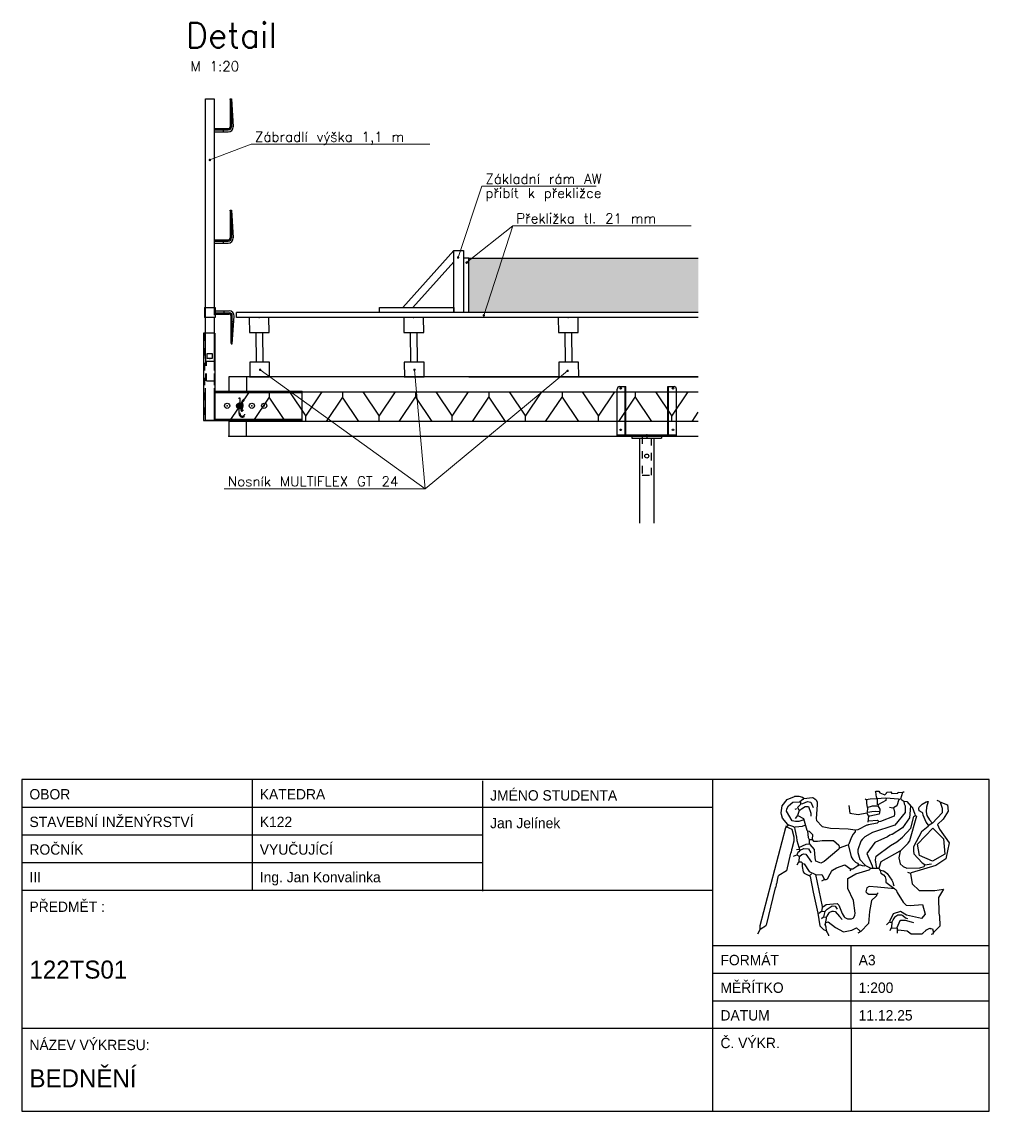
# Model space of a CAD drawing. Header units: millimetres. Extents: x -3518363 to 3223740, y -1530229 to 774657.
# Drawn here: x 2242630 to 2264570, y -25302 to -590 of the extents above; entities that cross this region are included whole.
import ezdxf
from ezdxf.enums import TextEntityAlignment as Align

# ---------------------------------------------------------------- set-up
doc = ezdxf.new("R2010")
doc.units = ezdxf.units.MM
doc.header["$LTSCALE"] = 15
doc.header["$MEASUREMENT"] = 0
doc.linetypes.add('102', pattern=[50.8, 31.75, -6.35, 6.35, -6.35])
doc.linetypes.add('104', pattern=[4, 2, -2])
doc.layers.get('0').update_dxf_attribs({"linetype": 'CONTINUOUS'})
for name, color, linetype, lineweight in [('Hatch', 7, 'CONTINUOUS', 15), ('texty', 255, 'CONTINUOUS', 15), ('Tlustá', 7, 'CONTINUOUS', 30)]:
    doc.layers.add(name, color=color, linetype=linetype, lineweight=lineweight)
for name, color, linetype in [('PERI_AXIS', 1, '102'), ('PERI_Blocktext', 22, 'CONTINUOUS'), ('PERI_MULTIFLEX_Accessories', 252, 'CONTINUOUS'), ('PERI_MULTIFLEX_GT24-Girder', 42, 'CONTINUOUS'), ('PERI_MULTIFLEX_Prop', 8, 'CONTINUOUS'), ('RAMECEK', 7, 'CONTINUOUS')]:
    doc.layers.add(name, color=color, linetype=linetype)
doc.layers.add('PERI_HELPLINE', color=140, linetype='CONTINUOUS', plot=False)
doc.layers.add('PERI_HIDDEN', color=30, linetype='104', plot=False)
doc.styles.add('PERI-Blocktxt', font='arial.ttf')
doc.styles.add('PERI-txt-arial', font='arial.ttf')
doc.styles.add('ROMAN', font='roman')
doc.styles.get("Standard").update_dxf_attribs({"font": 'txt.shx'})

# ---------------------------------------------------------------- blocks, each defined once
blk = doc.blocks.new('116292c')
at = {"color": 0, "linetype": 'ByBlock'}
for p, q in [((-17.5, 206), (-17.5, 1050)), ((-17.5, 1050), (17.5, 1050)), ((17.5, 1050), (17.5, 206)), ((82.5, 1050), (87.5, 1050)), ((82.5, 1047.5), (82.5, 938)), ((87.5, 1050), (95.5, 938)), ((87.5, 1047.5), (87.5, 938)), ((17.5, 930), (74.5, 930)), ((17.5, 925), (74.5, 925)), ((17.5, 917), (74.5, 917)), ((82.5, 600), (87.5, 600)), ((82.5, 597.5), (82.5, 488)), ((87.5, 600), (95.5, 488)), ((87.5, 597.5), (87.5, 488)), ((17.5, 480), (74.5, 480)), ((17.5, 475), (74.5, 475)), ((17.5, 467), (74.5, 467)), ((-21.5, 206), (-21.5, 166)), ((-21.5, 206), (21.5, 206)), ((21.5, 206), (21.5, 166)), ((21.5, 193), (78.5, 193)), ((21.5, 185), (78.5, 185)), ((21.5, 180), (78.5, 180)), ((21.5, 166), (-21.5, 166)), ((-17.5, 0), (-17.5, 166)), ((17.5, 166), (17.5, 0)), ((86.5, 62.5), (86.5, 172)), ((91.5, 60), (99.5, 172)), ((91.5, 62.5), (91.5, 172)), ((86.5, 60), (91.5, 60)), ((-17.5, -250), (-17.5, -120)), ((17.5, -120), (17.5, -250)), ((17.5, -250), (-17.5, -250))]:
    blk.add_line(p, q, dxfattribs=at)
at = {"color": 0, "linetype": 'ByBlock', "flags": 128}
for points in [[(82.5, 1047.5), (82.5, 1047.6), (82.5, 1047.8), (82.5, 1047.9), (82.5, 1048), (82.5, 1048.2), (82.5, 1048.3), (82.5, 1048.4), (82.5, 1048.6), (82.5, 1048.7), (82.5, 1048.8), (82.5, 1048.9), (82.5, 1049), (82.5, 1049.1), (82.5, 1049.2), (82.5, 1049.3), (82.5, 1049.4), (82.5, 1049.5), (82.5, 1049.6), (82.5, 1049.7), (82.5, 1049.8), (82.5, 1049.8), (82.5, 1049.9), (82.5, 1049.9), (82.5, 1050)], [(87.5, 1050), (87.5, 1049.9), (87.5, 1049.9), (87.5, 1049.8), (87.5, 1049.8), (87.5, 1049.7), (87.5, 1049.6), (87.5, 1049.5), (87.5, 1049.4), (87.5, 1049.3), (87.5, 1049.2), (87.5, 1049.1), (87.5, 1049), (87.5, 1048.9), (87.5, 1048.8), (87.5, 1048.7), (87.5, 1048.6), (87.5, 1048.4), (87.5, 1048.3), (87.5, 1048.2), (87.5, 1048), (87.5, 1047.9), (87.5, 1047.8), (87.5, 1047.6), (87.5, 1047.5)], [(82.5, 597.5), (82.5, 597.6), (82.5, 597.8), (82.5, 597.9), (82.5, 598), (82.5, 598.2), (82.5, 598.3), (82.5, 598.4), (82.5, 598.6), (82.5, 598.7), (82.5, 598.8), (82.5, 598.9), (82.5, 599), (82.5, 599.1), (82.5, 599.2), (82.5, 599.3), (82.5, 599.4), (82.5, 599.5), (82.5, 599.6), (82.5, 599.7), (82.5, 599.8), (82.5, 599.8), (82.5, 599.9), (82.5, 599.9), (82.5, 600)], [(87.5, 600), (87.5, 599.9), (87.5, 599.9), (87.5, 599.8), (87.5, 599.8), (87.5, 599.7), (87.5, 599.6), (87.5, 599.5), (87.5, 599.4), (87.5, 599.3), (87.5, 599.2), (87.5, 599.1), (87.5, 599), (87.5, 598.9), (87.5, 598.8), (87.5, 598.7), (87.5, 598.6), (87.5, 598.4), (87.5, 598.3), (87.5, 598.2), (87.5, 598), (87.5, 597.9), (87.5, 597.8), (87.5, 597.6), (87.5, 597.5)], [(86.5, 62.5), (86.5, 62.4), (86.5, 62.2), (86.5, 62.1), (86.5, 62), (86.5, 61.8), (86.5, 61.7), (86.5, 61.6), (86.5, 61.4), (86.5, 61.3), (86.5, 61.2), (86.5, 61.1), (86.5, 61), (86.5, 60.9), (86.5, 60.8), (86.5, 60.7), (86.5, 60.6), (86.5, 60.5), (86.5, 60.4), (86.5, 60.3), (86.5, 60.2), (86.5, 60.2), (86.5, 60.1), (86.5, 60.1), (86.5, 60)], [(91.5, 60), (91.5, 60.1), (91.5, 60.1), (91.5, 60.2), (91.5, 60.2), (91.5, 60.3), (91.5, 60.4), (91.5, 60.5), (91.5, 60.6), (91.5, 60.7), (91.5, 60.8), (91.5, 60.9), (91.5, 61), (91.5, 61.1), (91.5, 61.2), (91.5, 61.3), (91.5, 61.4), (91.5, 61.6), (91.5, 61.7), (91.5, 61.8), (91.5, 62), (91.5, 62.1), (91.5, 62.2), (91.5, 62.4), (91.5, 62.5)]]:
    blk.add_lwpolyline(points, dxfattribs=at)
at = {"color": 0, "linetype": 'ByBlock'}
for centre, radius, start, end in [((74.5, 938), 21, 270, 0), ((74.5, 938), 8, 270, 0), ((74.5, 938), 13, 270, 0), ((74.5, 488), 21, 270, 0), ((74.5, 488), 8, 270, 0), ((74.5, 488), 13, 270, 0), ((78.5, 172), 21, 0, 90), ((78.5, 172), 13, 0, 90), ((78.5, 172), 8, 0, 90)]:
    blk.add_arc(centre, radius, start, end, dxfattribs=at)
at = {"layer": 'PERI_AXIS'}
for p, q in [((82.5, 1000), (91.1, 1000)), ((54.5, 930), (54.5, 917)), ((82.5, 960), (93.9, 960)), ((82.5, 550), (91.1, 550)), ((82.5, 510), (93.9, 510)), ((54.5, 480), (54.5, 467)), ((58.5, 180), (58.5, 193)), ((86.5, 150), (97.9, 150)), ((86.5, 110), (95.1, 110))]:
    blk.add_line(p, q, dxfattribs=at)
at = {"layer": 'PERI_HELPLINE'}
blk.add_point((0, 0), dxfattribs=at)
at = {"layer": 'PERI_HIDDEN'}
for p, q in [((-19, 206), (-19, 166)), ((-17.5, 166), (-17.5, 206)), ((17.5, 206), (17.5, 166)), ((19, 206), (19, 166)), ((-17.5, 0), (-17.5, -120)), ((-10, 20), (10, 20)), ((-10, 0), (-10, 20)), ((10, 0), (-10, 0)), ((10, 20), (10, 0)), ((17.5, 0), (17.5, -120)), ((-12.5, -90), (-12.5, -10)), ((-12.5, -10), (21.5, -10)), ((21.5, -90), (21.5, -10)), ((-12.5, -90), (21.5, -90))]:
    blk.add_line(p, q, dxfattribs=at)
at = {"color": 0, "linetype": 'ByBlock', "style": 'PERI-txt-arial'}
for tag, flags in [('ART', 3), ('Faktor', 9)]:
    blk.add_attdef(tag, (0, 0), '', height=1, dxfattribs=dict(at, flags=flags))
at = {"layer": 'PERI_Blocktext', "style": 'PERI-Blocktxt', "flags": 8}
blk.add_attdef('Blocktext', text='', height=80, rotation=90, dxfattribs=at).set_placement((-150, 500), align=Align.MIDDLE_CENTER)
blk = doc.blocks.new('027890v')
at = {"color": 0, "linetype": 'ByBlock'}
for p, q in [((-120, -6), (-120, 185)), ((-110, 195), (-85, 195)), ((-88, 0), (-88, 195)), ((-85, 0), (-85, 195)), ((85, 195), (110, 195)), ((85, 0), (85, 195)), ((88, 0), (88, 195)), ((120, -6), (120, 185)), ((-120, 0), (120, 0)), ((-120, -6), (120, -6))]:
    blk.add_line(p, q, dxfattribs=at).dxf.unprotected_set("ltscale", 0)
for centre in [(-106, 188), (106, 188), (-106, 20), (106, 20)]:
    blk.add_circle(centre, 3.25, dxfattribs=at).dxf.unprotected_set("ltscale", 0)
for centre, start, end in [((-110, 185), 90, 180), ((110, 185), 0, 90)]:
    blk.add_arc(centre, 10, start, end, dxfattribs=at).dxf.unprotected_set("ltscale", 0)
at = {"layer": 'PERI_HELPLINE'}
for p, q in [((-105, -6), (-105, 0)), ((105, -6), (105, 0))]:
    blk.add_line(p, q, dxfattribs=at)
for p in [(0, 0), (0, -6)]:
    blk.add_point(p, dxfattribs=at)
at = {"layer": 'PERI_HIDDEN'}
for p, q in [((-18.7, -6), (-18.7, -163.5)), ((18.7, -163.5), (18.7, -6)), ((-18.7, -163.5), (18.7, -163.5))]:
    blk.add_line(p, q, dxfattribs=at)
at = {"color": 0, "linetype": 'ByBlock', "style": 'PERI-Blocktxt'}
for tag, flags in [('ART', 3), ('FAKTOR', 9)]:
    blk.add_attdef(tag, (0, 0), '', height=1, dxfattribs=dict(at, flags=flags))
at = {"layer": 'PERI_Blocktext', "linetype": 'ByBlock', "style": 'PERI-Blocktxt', "flags": 8}
blk.add_attdef('Blocktext', text='', height=80, dxfattribs=at).set_placement((145, 89.5), align=Align.MIDDLE_LEFT)
blk = doc.blocks.new('075100C')
at = {"color": 0, "linetype": 'ByBlock'}
for p, q in [((-14, 180), (-14, 60)), ((14, 60), (14, 180))]:
    blk.add_line(p, q, dxfattribs=at)
for points in [[(-40, 180), (40, 180), (40, 240), (-40, 240)], [(-40, 0), (40, 0), (40, 60), (-40, 60)]]:
    blk.add_lwpolyline(points, close=True, dxfattribs=at)
at = {"layer": 'PERI_HELPLINE'}
for p in [(0, 240), (0, 0)]:
    blk.add_point(p, dxfattribs=at)
at = {"style": 'PERI-Blocktxt'}
for tag, height, flags in [('ART', 1, 3), ('FAKTOR', 1.5, 9)]:
    blk.add_attdef(tag, (0, 0), '', height=height, dxfattribs=dict(at, flags=flags))
at = {"layer": 'PERI_Blocktext', "style": 'PERI-Blocktxt', "flags": 8}
blk.add_attdef('Blocktext', text='', height=80, dxfattribs=at).set_placement((0, 120), align=Align.MIDDLE)
blk = doc.blocks.new('101290_101803c')
at = {"color": 0, "linetype": 'ByBlock', "lineweight": -3}
for p, q in [((0, 352), (-353, 352)), ((-353, 352), (-353, 347)), ((0, 347), (-353, 347)), ((-353, 347), (-353, 341)), ((-353, 341), (-353, 245)), ((45, 352), (0, 352)), ((0, 347), (0, 352)), ((0, 345.9), (0, 347)), ((0, 240.1), (0, 345.9)), ((45, 0), (45, 352)), ((-353, 245), (-353, 239)), ((0, 239), (-353, 239)), ((-353, 239), (-353, 234)), ((0, 234), (-353, 234)), ((0, 239), (0, 240.1)), ((0, 234), (0, 239)), ((0, 0), (0, 234)), ((0, 0), (45, 0))]:
    blk.add_line(p, q, dxfattribs=at).dxf.unprotected_set("ltscale", 0)
for centre in [(-200, 293), (-150, 293), (-100, 293), (-50, 293)]:
    blk.add_circle(centre, 10.5, dxfattribs=at).dxf.unprotected_set("ltscale", 0)
at = {"layer": 'PERI_HELPLINE'}
for p in [(-200, 293), (-150, 293), (-100, 293), (-50, 293)]:
    blk.add_point(p, dxfattribs=at)
at = {"layer": 'PERI_HIDDEN', "lineweight": -3}
for p, q in [((3, 0), (3, 352)), ((42, 0), (42, 352))]:
    blk.add_line(p, q, dxfattribs=at)
at = {"style": 'PERI-Blocktxt'}
for tag, p, height, flags in [('ART', (0, 2), 1, 3), ('FAKTOR', (0, 0), 1.5, 9)]:
    blk.add_attdef(tag, p, '', height=height, dxfattribs=dict(at, flags=flags))
at = {"layer": 'PERI_Blocktext', "style": 'PERI-Blocktxt', "flags": 8}
blk.add_attdef('Blocktext', text='', height=80, dxfattribs=at).set_placement((0, 0), align=Align.MIDDLE)
blk = doc.blocks.new('101290_018060v')
at = {"color": 0, "linetype": 'ByBlock'}
for p, q in [((-13.3, 3.3), (-8.8, 14.5)), ((-10.1, 1.8), (-5.6, 12.7)), ((-1.8, -32), (-1.8, 32)), ((1.8, 32), (1.8, -32)), ((-19, -23.3), (-13.6, -17.5)), ((-19, -23.3), (-16.3, -25.7)), ((-16.3, -25.7), (-10.9, -19.9)), ((-14.2, -3.4), (-12.8, -15.1)), ((-10.7, -2.7), (-9.3, -14.7)), ((1.8, -32), (-1.8, -32))]:
    blk.add_line(p, q, dxfattribs=at)
blk.add_lwpolyline([(-1.8, 32, 2.429021), (-11.7, 22)], format="xyb", dxfattribs=at)
for centre, radius, start, end in [((-11.8, 32), 13.6, 0, 270.9259), ((-0.7, -1.8), 13.6, 157.9818, 186.5864), ((-11.8, 15.3), 6.7, 336.8099, 89.6417), ((-11.8, 15.3), 3.12, 345.1556, 86.3556), ((-0.7, -1.8), 10, 159.1101, 185.4581), ((-15.7, -15.5), 2.9, 317.2902, 7.7158), ((-15.7, -15.5), 6.5, 317.6546, 6.8236)]:
    blk.add_arc(centre, radius, start, end, dxfattribs=at)
at = {"layer": 'PERI_HELPLINE'}
blk.add_point((0, 0), dxfattribs=at)
at = {"color": 0, "linetype": 'ByBlock', "style": 'PERI-Blocktxt'}
for tag, p, height, flags in [('ART', (0, 2), 1, 3), ('FAKTOR', (0, 0), 1.5, 9)]:
    blk.add_attdef(tag, p, '', height=height, dxfattribs=dict(at, flags=flags))
at = {"layer": 'PERI_Blocktext', "linetype": 'ByBlock', "style": 'PERI-Blocktxt', "flags": 8}
blk.add_attdef('Blocktext', text='', height=80, dxfattribs=at).set_placement((0, 0), align=Align.MIDDLE)
blk = doc.blocks.new('101290_105400c')
at = {"color": 0, "linetype": 'ByBlock', "lineweight": -3}
for radius in [11.5, 10.3]:
    blk.add_circle((0, 0), radius, dxfattribs=at).dxf.unprotected_set("ltscale", 0)
at = {"color": 0, "linetype": 'ByBlock'}
blk.add_circle((0, 0), 5, dxfattribs=at)
at = {"layer": 'PERI_HELPLINE'}
blk.add_line((0, -10.2), (0, 10.3), dxfattribs=at)
blk.add_point((0, 0), dxfattribs=at)
at = {"layer": 'PERI_HIDDEN', "lineweight": -3}
for p, q in [((-4, 9.4), (-4, -9.4)), ((4, 9.4), (4, -9.4))]:
    blk.add_line(p, q, dxfattribs=at)
at = {"style": 'PERI-Blocktxt'}
for tag, p, height, flags in [('ART', (0, 2), 1, 3), ('FAKTOR', (0, 0), 1.5, 9)]:
    blk.add_attdef(tag, p, '', height=height, dxfattribs=dict(at, flags=flags))
at = {"layer": 'PERI_Blocktext', "style": 'PERI-Blocktxt', "flags": 8}
blk.add_attdef('Blocktext', text='', height=80, dxfattribs=at).set_placement((0, 0), align=Align.MIDDLE)
blk = doc.blocks.new('101290C')
at = {"color": 0, "linetype": 'ByBlock'}
for name, p in [('101290_101803c', (100, -293)), ('101290_105400c', (0, 0))]:
    blk.add_blockref(name, p, dxfattribs=at)
at = {"layer": 'PERI_HIDDEN'}
blk.add_blockref('101290_018060v', (0, 0), dxfattribs=at)
at = {"color": 0, "linetype": 'ByBlock', "style": 'PERI-Blocktxt'}
for tag, p, height, flags in [('ART', (0, 2), 1, 3), ('FAKTOR', (0, 0), 1.5, 9)]:
    blk.add_attdef(tag, p, '', height=height, dxfattribs=dict(at, flags=flags))
at = {"layer": 'PERI_Blocktext', "linetype": 'ByBlock', "style": 'PERI-Blocktxt', "flags": 8}
blk.add_attdef('Blocktext', text='', height=80, dxfattribs=at).set_placement((0, 0), align=Align.MIDDLE)

msp = doc.modelspace()

# ---------------------------------------------------------------- hatches: boundary and pattern name
at = {"layer": 'Hatch', "true_color": 0x939598}
h = msp.add_hatch(color=252, dxfattribs=at)
h.dxf.hatch_style = 1
h.paths.add_polyline_path([(2257971.432, -5949.336), (2252767.663, -5949.336), (2252767.663, -7182.951), (2257971.432, -7182.951)])

# ---------------------------------------------------------------- linework, layer by layer
at = {"color": 0, "linetype": 'ByBlock'}
for p, q in [((2247726.665, -8646.467), (2247726.665, -8982.907)), ((2247783.446, -8982.907), (2247331.289, -9655.788)), ((2248242.54, -8982.907), (2248242.54, -9103.991)), ((2249902.313, -8982.907), (2249902.313, -9103.991)), ((2251562.085, -8982.907), (2251562.085, -9103.991)), ((2253221.858, -8982.907), (2253221.858, -9103.991)), ((2254881.63, -8982.907), (2254881.63, -9103.991)), ((2256541.403, -8982.907), (2256541.403, -9103.991)), ((2249072.426, -9655.788), (2249072.426, -9534.705)), ((2250732.199, -9655.788), (2250732.199, -9534.705)), ((2252391.971, -9655.788), (2252391.971, -9534.705)), ((2254051.744, -9655.788), (2254051.744, -9534.705)), ((2255711.517, -9655.788), (2255711.517, -9534.705)), ((2257371.289, -9655.788), (2257371.289, -9534.705)), ((2247726.665, -9992.228), (2247726.665, -9655.788)), ((2257141.388, -9992.228), (2256468.508, -9992.228)), ((2256468.508, -9992.228), (2256468.508, -10037.087)), ((2256468.508, -10037.087), (2257141.388, -10037.087)), ((2256642.335, -10037.087), (2256642.335, -11963.303)), ((2256967.561, -10037.087), (2256967.561, -11963.303)), ((2257141.388, -9992.228), (2257141.388, -10037.087))]:
    msp.add_line(p, q, dxfattribs=at)
for points in [[(2257971.432, -8646.467), (2247328.544, -8646.467), (2247328.544, -8982.907), (2257971.432, -8982.907)], [(2248613.332, -9655.788), (2248242.54, -9103.991), (2247871.748, -9655.788)], [(2248701.634, -8982.907), (2249072.426, -9534.705), (2249443.219, -8982.907)], [(2250273.105, -9655.788), (2249902.313, -9103.991), (2249531.52, -9655.788)], [(2250361.406, -8982.907), (2250732.199, -9534.705), (2251102.991, -8982.907)], [(2251191.293, -9655.788), (2251562.085, -9103.991), (2251932.878, -9655.788)], [(2252021.179, -8982.907), (2252391.971, -9534.705), (2252762.764, -8982.907)], [(2252851.065, -9655.788), (2253221.858, -9103.991), (2253592.65, -9655.788)], [(2253680.952, -8982.907), (2254051.744, -9534.705), (2254422.537, -8982.907)], [(2254510.838, -9655.788), (2254881.63, -9103.991), (2255252.423, -9655.788)], [(2255340.724, -8982.907), (2255711.517, -9534.705), (2256082.309, -8982.907)], [(2256170.611, -9655.788), (2256541.403, -9103.991), (2256912.195, -9655.788)], [(2257000.497, -8982.907), (2257371.289, -9534.705), (2257742.082, -8982.907)], [(2257830.383, -9655.788), (2257971.432, -9445.885)], [(2257971.432, -9655.788), (2247328.544, -9655.788), (2247328.544, -9992.228), (2257971.432, -9992.228)]]:
    msp.add_lwpolyline(points, dxfattribs=at)
msp.add_circle((2256804.948, -10440.816), 44.859, dxfattribs=at)
at = {"layer": 'PERI_HELPLINE'}
msp.add_line((2256804.948, -9992.228), (2256804.948, -10037.087), dxfattribs=at)
for p in [(2247328.544, -9992.228), (2256804.948, -9992.228)]:
    msp.add_point(p, dxfattribs=at)
at = {"layer": 'RAMECEK', "color": 0, "linetype": 'Continuous'}
for p, q in [((2247853.777, -17780), (2247853.777, -20287.37)), ((2258301.429, -25302.208), (2258301.429, -17780)), ((2253077.651, -17806.482), (2253077.651, -20313.852)), ((2262032.283, -18213.025), (2262032.283, -18352.542)), ((2242630, -18406.818), (2258301.429, -18406.818)), ((2260166.281, -18447.687), (2260210.72, -18435.005)), ((2261810.141, -18422.309), (2261803.793, -18523.78)), ((2262311.545, -18403.286), (2262387.711, -18422.309)), ((2242630, -19033.637), (2253077.651, -19033.637)), ((2260496.323, -19138.966), (2260547.103, -19138.966)), ((2261175.451, -19329.227), (2261365.851, -19259.476)), ((2260134.554, -19513.147), (2260204.372, -19487.783)), ((2260198.023, -19367.274), (2260248.795, -19354.592)), ((2242630, -19660.455), (2253077.651, -19660.455)), ((2260540.754, -19919.048), (2260502.671, -19957.095)), ((2262717.752, -19880.987), (2262787.563, -19900.025)), ((2242630, -20287.37), (2258301.429, -20287.37)), ((2262051.321, -20356.64), (2262025.935, -20369.337)), ((2260845.41, -21073.313), (2260832.713, -21079.654)), ((2262305.197, -21009.887), (2262241.735, -21073.313)), ((2258301.429, -21541.104), (2264570, -21541.104)), ((2261435.714, -23421.753), (2261435.714, -21541.104)), ((2258301.429, -22168.019), (2264570, -22168.019)), ((2258301.429, -22794.838), (2264570, -22794.838)), ((2242630, -23421.753), (2258301.429, -23421.753)), ((2258301.429, -23421.753), (2264570, -23421.753)), ((2261435.714, -23421.753), (2261435.714, -25302.208))]:
    msp.add_line(p, q, dxfattribs=at)
msp.add_lwpolyline([(2264570, -17780), (2242630, -17780), (2242630, -25302.208), (2264570, -25302.208)], close=True, dxfattribs=at)
for points in [[(2260020.306, -18809.187), (2260001.268, -18796.505), (2259880.678, -18656.972), (2259861.64, -18574.523), (2259855.292, -18536.462), (2259874.33, -18377.921), (2259987.777, -18229.672), (2260153.592, -18162.281), (2260159.94, -18155.94), (2260255.144, -18155.94), (2260337.658, -18174.963), (2260363.044, -18200.343), (2260343.999, -18232.048), (2260274.182, -18282.79), (2260286.878, -18295.472), (2260293.219, -18308.154), (2260293.219, -18320.837), (2260299.568, -18327.178), (2260343.999, -18320.837), (2260445.551, -18276.449), (2260528.058, -18289.131), (2260578.837, -18409.627)], [(2260363.044, -18695.019), (2260248.795, -18733.079), (2260178.978, -18733.079), (2260102.82, -18714.042), (2259975.882, -18498.415), (2259982.23, -18447.687), (2259988.578, -18428.65), (2260020.306, -18371.565), (2260115.516, -18295.472), (2260267.833, -18282.79)], [(2260369.385, -18206.684), (2260566.148, -18187.645), (2260585.185, -18193.986), (2260623.261, -18225.707), (2260642.306, -18238.389), (2260667.692, -18289.131), (2260667.692, -18352.542), (2260648.647, -18663.313), (2260654.996, -18707.701), (2260782.735, -18844.055), (2260972.348, -18885.28), (2261372.2, -18897.962), (2261530.879, -18916.999), (2261530.879, -18967.727), (2261480.1, -19024.812), (2261429.328, -19119.943), (2261397.593, -19221.414), (2261384.889, -19246.778), (2261372.2, -19259.476), (2261378.548, -19284.84), (2261442.017, -19532.17), (2261473.752, -19589.255), (2261537.22, -19652.68), (2261581.651, -19678.044), (2261607.038, -19709.749), (2261594.341, -19735.129), (2261473.752, -19811.235), (2261442.017, -19811.235), (2261429.328, -19817.576), (2261422.979, -19823.917), (2261410.282, -19849.282)], [(2262520.997, -18232.048), (2262476.566, -18377.921), (2262400.4, -18422.309), (2262425.786, -18517.438), (2262425.786, -18561.841), (2262413.097, -18612.585), (2262102.093, -18726.738), (2262057.669, -18739.42), (2262038.631, -18758.443), (2262025.935, -18764.784), (2261835.528, -18802.846), (2261822.831, -18809.187), (2261816.482, -18815.528), (2261791.097, -18815.528), (2261588, -18916.999), (2261543.569, -18929.681)], [(2262635.238, -18276.449), (2262641.587, -18327.178), (2262660.625, -18377.921), (2262666.973, -18523.78), (2262432.135, -18815.528), (2261924.383, -18980.409), (2261753.021, -19075.541), (2261689.545, -19138.966), (2261657.817, -19177.013), (2261594.341, -19373.629), (2261588, -19379.97), (2261588, -19437.054), (2261638.772, -19589.255), (2261746.673, -19709.749), (2261746.673, -19722.447), (2261886.307, -19792.212), (2261911.693, -19792.212), (2261924.383, -19785.871), (2262019.586, -19785.871), (2262051.321, -19785.871), (2262070.359, -19792.212), (2262095.752, -19842.94), (2262108.449, -19900.025), (2262171.91, -19938.072), (2262209.993, -19982.474), (2262229.038, -20045.885), (2262229.038, -20096.627), (2262222.697, -20102.968), (2262343.287, -20198.1), (2262432.135, -20261.524), (2262038.631, -20217.123), (2261848.217, -20204.441), (2261791.097, -20236.146), (2261772.059, -20324.935), (2261803.793, -20356.64), (2261841.876, -20375.678), (2262019.586, -20375.678), (2262013.245, -20413.725), (2262006.897, -20426.422), (2261898.996, -20521.538), (2261854.565, -20768.882), (2261832.357, -21047.147), (2261657.817, -21225.512), (2261588, -21263.574)], [(2261759.369, -18219.366), (2261778.407, -18232.048), (2261784.755, -18244.73), (2261784.755, -18314.495), (2261803.793, -18409.627), (2261924.383, -18371.565), (2262019.586, -18377.921), (2262025.935, -18377.921), (2262038.631, -18371.565)], [(2261778.407, -18232.048), (2261867.269, -18219.366), (2262013.245, -18206.684)], [(2262235.387, -18206.684), (2262229.038, -18238.389), (2262222.697, -18251.071), (2262057.669, -18346.201), (2262044.972, -18371.565), (2262089.404, -18454.028), (2262089.404, -18479.392), (2262076.707, -18561.841), (2261860.914, -18612.585), (2261829.179, -18606.229), (2261816.482, -18745.761)], [(2261981.503, -18048.127), (2261987.859, -18060.809), (2262006.897, -18174.963), (2262013.245, -18181.304), (2262013.245, -18206.684), (2262222.697, -18193.986), (2262514.649, -18219.366), (2262546.383, -18225.707)], [(2261987.859, -18048.127), (2262006.897, -18041.785), (2262070.359, -18041.785), (2262089.404, -18079.832), (2262203.645, -18124.235), (2262241.735, -18086.188), (2262248.083, -18067.15), (2262336.931, -18054.468), (2262362.325, -18098.87), (2262495.611, -18086.188), (2262508.3, -18067.15), (2262603.504, -18073.491), (2262559.073, -18225.707), (2262590.814, -18238.389), (2262635.238, -18270.108), (2262698.708, -18276.449), (2262800.259, -18390.603), (2262812.949, -18396.945), (2262825.653, -18396.945), (2262882.766, -18561.841), (2262889.114, -18593.546), (2262920.849, -18612.585), (2262762.176, -19170.672), (2262730.442, -19208.732), (2262724.101, -19221.414), (2262724.101, -19227.755), (2262552.724, -19405.334), (2262520.997, -19557.55), (2262552.724, -19690.726), (2262616.201, -19754.152), (2262705.063, -19792.212), (2262997.015, -19779.53), (2263092.218, -19747.811), (2263104.915, -19735.129), (2263111.256, -19716.09), (2263263.587, -19690.726)], [(2262609.852, -18067.15), (2262628.89, -18054.468), (2262641.587, -18054.468)], [(2263453.994, -18282.79), (2263625.356, -18352.542), (2263638.053, -18498.415), (2263523.804, -18675.996), (2263396.867, -18796.505), (2263441.305, -18904.317), (2263661.858, -19216.648), (2263587.281, -19576.573), (2263358.791, -19728.788), (2262800.259, -19893.669), (2262787.563, -19906.366), (2262819.297, -20147.356), (2262984.318, -20293.229), (2263339.746, -20293.229), (2263530.153, -20267.865), (2263422.253, -20451.786), (2263428.608, -20813.285), (2263434.956, -20851.331), (2263441.305, -20870.355), (2263453.994, -21105.018), (2263308.019, -21250.892), (2263282.625, -21288.938), (2263250.891, -21295.279)], [(2263384.177, -18244.73), (2263434.956, -18270.108), (2263460.343, -18295.472), (2263504.767, -18428.65), (2263504.767, -18530.121), (2263282.625, -18764.784), (2263206.467, -18815.528), (2263193.77, -18828.21), (2263187.422, -18847.233), (2263035.09, -18967.727), (2262851.039, -19303.863), (2262851.039, -19392.652), (2262863.728, -19462.419), (2263047.787, -19671.703), (2263111.256, -19703.408)], [(2263193.77, -18815.528), (2263142.99, -18745.761), (2263073.18, -18587.205), (2263066.832, -18542.803), (2263047.787, -18523.78), (2262984.318, -18492.074), (2262971.629, -18435.005), (2262977.977, -18403.286), (2263047.787, -18333.519), (2263136.642, -18282.79), (2263162.028, -18282.79), (2263168.376, -18276.449), (2263187.422, -18276.449), (2263149.339, -18403.286), (2263136.642, -18504.756), (2263142.99, -18511.097), (2263155.687, -18593.546), (2263219.156, -18695.019), (2263276.277, -18758.443)], [(2260299.568, -18333.519), (2260223.409, -18409.627), (2260248.795, -18466.71), (2260261.492, -18479.392), (2260223.409, -18593.546), (2260166.281, -18663.313)], [(2260261.492, -18479.392), (2260280.53, -18466.71), (2260293.219, -18466.71), (2260312.272, -18441.346), (2260394.771, -18390.603), (2260470.937, -18390.603), (2260521.709, -18542.803), (2260521.709, -18606.229)], [(2261384.889, -18365.224), (2261409.488, -18538.838), (2261600.689, -18574.523), (2261797.445, -18530.121), (2261822.831, -18599.888)], [(2262787.563, -18384.262), (2262762.176, -18644.29), (2262605.887, -18874.974), (2262368.673, -19024.812), (2262355.976, -19024.812), (2262317.893, -19043.835), (2262267.121, -19075.541), (2261975.155, -19208.732), (2261794.267, -19457.666), (2261918.034, -19735.129), (2261924.383, -19773.175)], [(2261816.482, -18517.438), (2261911.693, -18504.756), (2261981.503, -18498.415), (2262083.055, -18504.756)], [(2260229.758, -18593.546), (2260356.696, -18663.313), (2260432.861, -18929.681), (2260445.551, -18942.363), (2260483.634, -18948.704), (2260566.148, -19024.812), (2260553.451, -19138.966), (2260585.185, -19177.013), (2260674.048, -19177.013), (2260781.934, -19157.99), (2261035.817, -19157.99), (2261156.407, -19265.817), (2261169.103, -19310.204), (2261169.103, -19341.91), (2261162.755, -19354.592), (2260826.372, -19639.997), (2260750.199, -19678.044), (2260635.958, -19633.656), (2260623.261, -19551.209), (2260604.223, -19367.274), (2260509.02, -19253.135), (2260489.982, -19240.437)], [(2261835.528, -18714.042), (2262038.631, -18701.36), (2262057.669, -18720.383)], [(2262019.586, -19779.53), (2262006.897, -19716.09), (2262000.548, -19639.997), (2261994.207, -19633.656), (2261994.207, -19589.255), (2262000.548, -19563.891), (2262006.897, -19519.488), (2262330.583, -19278.499), (2262476.566, -19189.695), (2262603.504, -19088.238), (2262793.911, -18885.28), (2262863.728, -18618.926), (2262870.077, -18606.229), (2262889.114, -18593.546)], [(2259956.844, -18828.21), (2259956.844, -18840.892), (2260090.123, -18904.317), (2260140.895, -19075.541), (2260140.895, -19177.013), (2260096.471, -19348.251), (2260090.123, -19360.933), (2260083.782, -19367.274), (2260077.434, -19430.713), (2260071.078, -19443.395), (2260064.737, -19449.737), (2259975.882, -19849.282), (2259798.164, -19957.095), (2259785.468, -19969.777), (2259779.126, -19982.474), (2259747.392, -20141.015), (2259741.044, -20153.697), (2259734.703, -20160.038), (2259728.354, -20217.123), (2259722.006, -20229.805), (2259715.657, -20236.146), (2259512.554, -21079.654), (2259506.205, -21092.336), (2259493.516, -21105.018), (2259398.312, -21168.442), (2259366.578, -21187.466), (2259315.798, -21282.597)], [(2259372.926, -21174.784), (2259379.267, -21085.995), (2259956.844, -18866.256), (2259969.533, -18859.915)], [(2259982.23, -18859.915), (2260020.306, -18809.187), (2260128.206, -18840.892), (2260153.592, -18859.915), (2260153.592, -18866.256), (2260159.94, -18910.658), (2260198.023, -19088.238), (2260210.72, -19164.331), (2260274.182, -19386.311), (2260255.144, -19418.016), (2260229.758, -19437.054), (2260210.72, -19487.783), (2260261.492, -19519.488), (2260255.144, -19646.338), (2260305.916, -19646.338), (2260331.31, -19671.703), (2260331.31, -19747.811), (2260350.347, -19874.646), (2260375.734, -19900.025), (2260464.596, -19950.754), (2260477.285, -19950.754), (2260489.982, -19957.095), (2260509.02, -19976.133), (2260578.837, -20331.276), (2260680.389, -20806.944), (2260718.472, -20800.603), (2260781.934, -20749.859), (2260788.282, -20667.411), (2260813.675, -20661.07), (2260870.796, -20610.342), (2261124.672, -20591.303), (2261156.407, -20629.365), (2261232.572, -20819.626), (2261257.951, -20857.672), (2261283.345, -20889.393), (2261296.041, -20908.416), (2261353.162, -20940.121), (2261391.245, -20940.121), (2261448.365, -20940.121), (2261486.448, -20921.098), (2261499.137, -20908.416), (2261524.531, -20857.672), (2261530.879, -20813.285), (2261493.591, -20521.538), (2261365.851, -20248.842), (2261365.851, -20026.862), (2261543.569, -19919.048), (2261848.217, -19823.917), (2261860.914, -19817.576), (2261879.959, -19792.212)], [(2260166.281, -18853.574), (2260337.658, -18834.551), (2260388.43, -18815.528)], [(2260445.551, -18948.704), (2260464.596, -19094.579), (2260489.982, -19138.966), (2260483.634, -19145.308), (2260483.634, -19170.672), (2260489.982, -19227.755)], [(2263288.966, -18885.28), (2263530.153, -19119.943), (2263561.895, -19468.76), (2263285.803, -19627.315), (2262990.666, -19500.465), (2262946.242, -19246.778), (2263288.966, -18885.28)], [(2260255.144, -19322.886), (2260420.157, -19246.778), (2260477.285, -19234.096)], [(2260274.182, -19519.488), (2260318.62, -19481.442), (2260369.385, -19462.419), (2260413.816, -19468.76), (2260540.754, -19652.68)], [(2260280.53, -19379.97), (2260363.044, -19341.91), (2260474.107, -19352.215), (2260528.058, -19443.395)], [(2262546.383, -19405.334), (2262108.449, -19646.338), (2262070.359, -19785.871)], [(2260217.061, -19709.749), (2260255.144, -19646.338)], [(2260337.658, -19684.385), (2260375.734, -19690.726), (2260489.982, -19868.305), (2260629.609, -19931.731), (2260781.934, -20661.07)], [(2260832.713, -20045.885), (2260870.796, -20045.885), (2260902.523, -20033.203), (2260959.651, -19919.048), (2260991.385, -19861.964), (2261016.772, -19836.599), (2261105.634, -19779.53), (2261296.041, -19716.09), (2261429.328, -19811.235)], [(2261613.386, -19709.749), (2261645.121, -19709.749), (2261689.545, -19728.788), (2261753.021, -19735.129)], [(2260642.306, -19938.072), (2260775.585, -19931.731), (2260832.713, -20045.885), (2260762.896, -20083.945)], [(2262108.449, -19836.599), (2262171.91, -19849.282), (2262209.993, -19874.646), (2262254.424, -19906.366), (2262362.325, -20064.908), (2262381.363, -20102.968), (2262394.059, -20141.015), (2262406.748, -20191.758)], [(2262438.483, -20267.865), (2262457.521, -20280.547), (2262482.914, -20337.617), (2262616.201, -20559.598), (2262686.011, -20629.365), (2262781.214, -20635.706), (2263054.135, -20610.342), (2263117.604, -20832.308), (2263035.09, -20927.439), (2262692.359, -20857.672), (2262559.073, -20768.882), (2262390.087, -20828.343), (2262311.545, -20997.205), (2262317.893, -21016.228), (2262362.325, -21016.228), (2262355.976, -21124.041), (2262317.893, -21212.83)], [(2260839.061, -20775.239), (2260896.182, -20718.154), (2261010.423, -20642.047), (2261080.248, -20654.729), (2261124.672, -20718.154)], [(2260680.389, -20813.285), (2260731.161, -21098.677), (2260813.675, -21181.125), (2260826.372, -21187.466), (2260864.448, -21200.148)], [(2260762.896, -20927.439), (2260813.675, -20895.734)], [(2260781.934, -20762.541), (2260839.061, -20775.239), (2260813.675, -20895.734), (2260870.796, -20902.075), (2260870.796, -20921.098), (2260870.796, -20933.78), (2260851.758, -21047.933), (2260851.758, -21073.313), (2260864.448, -21117.7), (2260870.796, -21212.83), (2260896.182, -21250.892), (2260921.576, -21301.62), (2260927.917, -21320.643)], [(2260870.796, -20902.075), (2260896.182, -20876.696), (2260940.613, -20800.603), (2260953.31, -20787.921), (2261010.423, -20762.541), (2261042.165, -20762.541), (2261073.9, -20768.882), (2261175.451, -20883.037), (2261232.572, -20952.817)], [(2262368.673, -21009.887), (2262394.059, -20959.158), (2262438.483, -20889.393), (2262451.172, -20876.696), (2262495.611, -20851.331), (2262520.997, -20851.331), (2262578.118, -20851.331), (2262609.852, -20864.013), (2262673.321, -20914.757), (2262717.752, -20933.78)], [(2262482.914, -21149.419), (2262482.914, -21136.723), (2262552.724, -20978.182), (2262565.421, -20971.84), (2262584.466, -20965.499), (2262660.625, -20965.499), (2262800.259, -21009.887), (2262851.039, -21022.569)], [(2260870.796, -21022.569), (2260915.227, -21009.887), (2261086.589, -21136.723), (2261268.272, -21231.853), (2261454.714, -21193.807), (2261562.614, -21141.49), (2261632.431, -21212.83), (2261638.772, -21225.512)], [(2262362.325, -21143.065), (2262482.914, -21149.419), (2262482.914, -21263.574)], [(2262495.611, -21200.148), (2262508.3, -21187.466), (2262711.404, -21212.83), (2262800.259, -21276.256), (2263041.438, -21276.256), (2263066.832, -21263.574), (2263130.301, -21200.148), (2263130.301, -21193.807), (2263225.504, -21149.419), (2263231.853, -21155.76), (2263257.239, -21155.76), (2263282.625, -21168.442), (2263308.019, -21250.892)]]:
    msp.add_lwpolyline(points, dxfattribs=at)
at = {"layer": 'texty'}
for p, q in [((2246895.86, -3724.895), (2247835.723, -3363.926)), ((2251885.106, -3363.926), (2247835.723, -3363.926)), ((2252524.466, -5937.935), (2253062.537, -4319.355)), ((2255659.715, -4319.355), (2253062.537, -4319.355)), ((2252718.753, -6053.198), (2253763.343, -5216.352)), ((2253107.592, -7248.793), (2253763.343, -5216.352)), ((2257812.726, -5216.352), (2253763.343, -5216.352)), ((2248033.816, -8482.585), (2251776.185, -11181.413)), ((2251534.153, -8482.585), (2251776.185, -11181.413)), ((2255008.166, -8508.886), (2251776.185, -11181.413)), ((2251776.185, -11181.413), (2247223.147, -11181.413))]:
    msp.add_line(p, q, dxfattribs=at)
at = {"layer": 'texty', "const_width": 28.037}
for points in [[(2246881.842, -3724.895, 1), (2246909.878, -3724.895, 1)], [(2252510.448, -5937.935, 1), (2252538.484, -5937.935, 1)], [(2252704.734, -6053.198, 1), (2252732.771, -6053.198, 1)], [(2253093.573, -7248.793, 1), (2253121.61, -7248.793, 1)], [(2248019.798, -8482.585, 1), (2248047.834, -8482.585, 1)], [(2251520.135, -8482.585, 1), (2251548.172, -8482.585, 1)], [(2254994.147, -8508.886, 1), (2255022.184, -8508.886, 1)]]:
    msp.add_lwpolyline(points, format="xyb", close=True, dxfattribs=at)
at = {"layer": 'Tlustá'}
for p, q in [((2252425.616, -5781.116), (2251272.692, -7070.804)), ((2252425.616, -6034.368), (2251499.087, -7070.804)), ((2252767.663, -5949.336), (2252649.909, -5949.336)), ((2252767.663, -7182.951), (2252767.663, -5949.336)), ((2252767.663, -5949.336), (2257971.432, -5949.336)), ((2257971.432, -7182.951), (2247496.764, -7182.951)), ((2247496.764, -7300.705), (2247496.764, -7182.951)), ((2257971.432, -7300.705), (2247496.764, -7300.705)), ((2251516.587, -7300.705), (2251516.28, -7301.049)), ((2252767.663, -8646.467), (2257971.432, -8646.467))]:
    msp.add_line(p, q, dxfattribs=at)
for points in [[(2252425.616, -5781.116), (2252649.909, -5781.116), (2252649.909, -7182.951), (2252425.616, -7182.951)], [(2252425.616, -7182.951), (2250743.414, -7182.951), (2250743.414, -7070.804), (2252425.616, -7070.804)]]:
    msp.add_lwpolyline(points, close=True, dxfattribs=at)

# ---------------------------------------------------------------- block references
at = {"layer": 'PERI_MULTIFLEX_Accessories', "xscale": 5.607339860570484, "yscale": 5.607339860570484, "zscale": 5.607339860570484, "rotation": 180}
msp.add_blockref('101290C', (2247567.261, -9299.722), dxfattribs=at)
at = {"layer": 'PERI_MULTIFLEX_Accessories', "xscale": 5.607339860570484, "yscale": 5.607339860570484, "zscale": 5.607339860570484}
msp.add_blockref('027890v', (2256804.948, -9958.584), dxfattribs=at)
at = {"layer": 'PERI_MULTIFLEX_GT24-Girder', "xscale": 5.607339860570484, "yscale": 5.607339860570484, "zscale": 5.607339860570484, "rotation": 0.6410567375116034}
for p in [(2248026.75, -8646.726), (2251531.337, -8646.726), (2255035.924, -8646.726)]:
    msp.add_blockref('075100C', p, dxfattribs=at)
at = {"layer": 'PERI_MULTIFLEX_Prop', "xscale": 5.607339860570484, "yscale": 5.607339860570484, "zscale": 5.607339860570484}
msp.add_blockref('116292c', (2246891.577, -8228.72), dxfattribs=at)

# ---------------------------------------------------------------- texts
at = {"color": 0, "linetype": 'ByBlock', "style": 'PERI-Blocktxt'}
for tag, s, height, flags in [('ART', '075450', 5.6073, 3), ('FAKTOR', '1', 8.411, 9)]:
    msp.add_attdef(tag, (2247328.544, -9992.228), s, height=height, dxfattribs=dict(at, flags=flags))
at = {"layer": 'RAMECEK', "color": 0, "linetype": 'Continuous', "style": 'ROMAN'}
for s, height, p in [('OBOR', 235.0712, (2242803.76, -18229.56)), ('KATEDRA', 235.0712, (2248027.343, -18229.56)), ('JMÉNO STUDENTA', 235.07121, (2253251.217, -18256.042)), ('STAVEBNÍ INŽENÝRSTVÍ', 235.07121, (2242803.76, -18856.378)), ('K122', 235.0712, (2248027.586, -18856.378)), ('Jan Jelínek', 235.07121, (2253251.217, -18882.86)), ('ROČNÍK', 235.0712, (2242803.76, -19483.196)), ('VYUČUJÍCÍ', 235.0712, (2248027.343, -19483.196)), ('III', 235.0712, (2242803.76, -20110.112)), ('Ing. Jan Konvalinka', 235.07121, (2248027.537, -20110.112)), ('PŘEDMĚT :', 235.0712, (2242803.76, -20781.828)), ('FORMÁT', 235.0712, (2258475.188, -21990.761)), ('122TS01', 408.6339, (2242803.76, -22294.403)), ('A3', 235.0712, (2261609.474, -21990.761)), ('MĚŘÍTKO', 235.0712, (2258475.188, -22617.774)), ('1:200', 235.0712, (2261609.474, -22617.774)), ('DATUM', 235.0712, (2258475.188, -23244.592)), ('11.12.25', 235.0712, (2261609.474, -23244.592)), ('NÁZEV VÝKRESU:', 235.07121, (2242803.76, -23916.211)), ('Č. VÝKR.', 235.0712, (2258475.188, -23871.507)), ('BEDNĚNÍ', 408.6339, (2242803.76, -24760.123))]:
    msp.add_text(s, height=height, dxfattribs=at).set_placement(p)
at = {"layer": 'texty'}
for s, height, p in [('Detail ', 560.734, (2246351.432, -1177.288)), ('M 1:20', 224.2936, (2246457.143, -1711.011)), ('Zábradlí výška 1,1 m', 224.29359, (2247917.333, -3309.592)), ('Základní rám AW', 224.29359, (2253144.147, -4265.021)), ('přibít k překližce', 224.29359, (2253144.147, -4586.101)), ('Překližka tl. 21 mm', 224.29359, (2253844.953, -5162.018)), ('Nosník MULTIFLEX GT 24', 224.29359, (2247304.757, -11127.079))]:
    msp.add_text(s, height=height, dxfattribs=at).set_placement(p)

doc.saveas('drawing.dxf')
